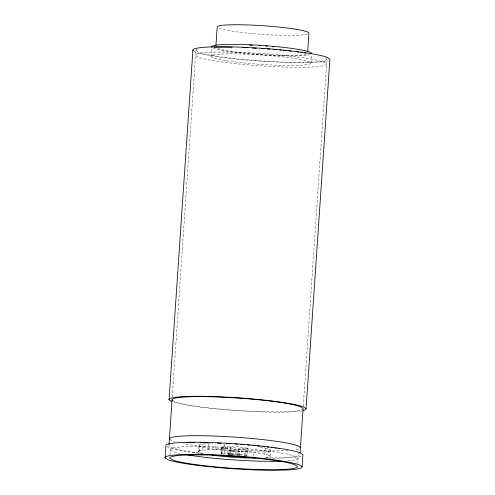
<?xml version="1.0" encoding="UTF-8"?>
<svg xmlns="http://www.w3.org/2000/svg" width="495" height="495" viewBox="0 0 495 495"><rect width="100%" height="100%" fill="white"/><g stroke="black" fill="none" stroke-linecap="round" stroke-linejoin="round"><path stroke-width="0.37" stroke-dasharray="2.48 1.86" d="M172.26 396.891L195.878 50.471A65.693 6.181 3.9 0 1 197.666 48.986M169.964 455.097L170.329 449.745A64.022 6.027 3.9 0 1 216.043 446.886L232.514 447.752A64.022 6.027 3.9 0 1 295.422 456.328L298.033 458.061L297.668 463.407M211.08 56.399L211.724 46.901M199.702 452.572L198.179 451.558L198.594 445.444L199.578 444.628L202.95 444.027L212.856 443.644M198.179 451.558L199.163 450.741L199.578 444.628M198.594 445.444L200.067 446.422L199.646 452.535A36.098 3.397 3.9 0 0 203.47 453.606M199.163 450.741L202.529 450.141L202.95 444.027M202.529 450.141L208.061 449.794L208.475 443.681M208.061 449.794L215.362 449.726L215.783 443.613M221.147 454.373L221.655 446.948L222.008 446.651L230.924 446.366A12.975 1.219 3.9 0 1 245.638 447.895L247.011 448.284L246.504 455.703A12.975 1.219 3.9 0 1 247.036 456.056L247.537 448.631M222.008 446.651L221.5 454.076L230.416 453.791A12.975 1.219 3.9 0 1 245.13 455.32L246.504 455.703M221.68 454.719L222.181 447.301L221.655 446.948M222.713 453.859L223.22 446.434M224.371 443.836L223.957 449.949L215.362 449.726M224.699 453.736L225.206 446.311M227.329 453.711L227.836 446.292M228.616 454.856L228.882 450.926L232.805 450.679A5.488 0.514 3.9 0 1 239.029 451.329L239.611 451.489L239.345 455.419L238.763 455.258A5.488 0.514 3.9 0 0 236.703 454.936M228.838 455.004L229.037 450.803M228.764 454.732L229.278 454.639L229.544 450.71M229.278 454.639L230.119 454.589L230.385 450.66M230.416 453.791L230.924 446.366M230.119 454.589L231.233 454.577L231.499 450.648M231.233 454.577L232.539 454.608L232.805 450.679M235.738 454.503L235.917 451.886A5.488 0.514 3.9 0 1 229.111 451.075L228.882 450.926M237 455.19L237.223 451.916A5.488 0.514 3.9 0 0 239.611 451.489M237.767 456.631L238.274 449.213A12.975 1.219 3.9 0 1 222.181 447.301M238.763 455.258L239.029 451.329M239.568 455.567L239.834 451.638M240.855 456.712L241.362 449.293A12.975 1.219 3.9 0 0 247.011 448.284M244.561 455.567L244.821 451.743A36.098 3.397 3.9 0 1 200.067 446.422M245.13 455.32L245.638 447.895M253.1 456.551L253.415 451.966A36.098 3.397 3.9 0 0 269.132 449.157L268.711 455.27A36.098 3.397 3.9 0 1 263.996 457.825M268.711 455.27L264.887 454.2L265.308 448.086A36.098 3.397 3.9 0 0 259.392 446.997M270.183 456.248L270.598 450.134M311.033 62.902L311.584 54.871M303.243 406.191L326.91 59.004L324.237 57.228M238.274 449.213L241.362 449.293M244.821 451.743L253.415 451.966M235.917 451.886L237.223 451.916M223.598 449.93L223.957 449.949A36.098 3.397 3.9 0 1 264.887 454.2M265.308 448.086L269.132 449.157M195.878 50.471L198.551 52.253A65.693 6.181 3.9 0 0 263.105 61.046L280.003 61.937A65.693 6.181 3.9 0 0 326.91 59.004M194.046 51.047L195.686 52.142A68.681 6.466 3.9 0 0 263.179 61.337L280.851 62.265A68.681 6.466 3.9 0 0 328.024 60.755M297.811 453.03L299.951 454.46A65.693 6.181 3.9 0 1 264.417 457.726M172.594 400.337L174.723 401.754A65.693 6.181 3.9 0 0 239.277 410.547L256.175 411.438A65.693 6.181 3.9 0 0 303.058 408.907M169.927 439.411L172.062 440.828A65.693 6.181 3.9 0 0 175.026 441.788M167.087 446.502L168.727 447.591A68.681 6.466 3.9 0 0 200.914 453.575M170.329 449.745L172.934 451.477A64.022 6.027 3.9 0 0 179.716 453.377M301.065 456.204A68.681 6.466 3.9 0 1 268.847 458.116M203.154 453.525A65.693 6.181 3.9 0 1 171.592 447.703L168.913 445.927A65.693 6.181 3.9 0 1 169.841 444.776M298.627 449.07A65.693 6.181 3.9 0 1 295.001 449.85M287.923 450.543A65.693 6.181 3.9 0 1 253.514 450.512L236.61 449.627A65.693 6.181 3.9 0 1 183.602 443.706M301.888 410.819A68.681 6.466 3.9 0 1 257.023 411.766L239.357 410.838A68.681 6.466 3.9 0 1 172.39 401.835M310.315 54.543A50.113 4.715 3.9 0 1 259.739 54.747A50.113 4.715 3.9 0 1 212.324 47.557M306.343 54.184A46.01 4.331 3.9 0 1 262.901 54.574A46.01 4.331 3.9 0 1 217.689 48.411M307.711 34.099A46.01 4.331 3.9 0 1 264.274 34.489A46.01 4.331 3.9 0 1 219.056 28.326M298.033 458.061A64.022 6.027 3.9 0 1 286.228 460.919M232.539 454.608A5.488 0.514 3.9 0 1 235.373 454.794M259.349 53.342L242.451 52.451A65.693 6.181 3.9 0 0 195.537 55.384L198.217 57.166A65.693 6.181 3.9 0 0 262.771 65.959L279.669 66.85A65.693 6.181 3.9 0 0 326.576 63.917L323.903 62.135A65.693 6.181 3.9 0 0 259.349 53.342M226.642 60.755A50.113 4.715 3.9 0 0 309.672 64.041A50.113 4.715 3.9 0 0 246.863 54.159A50.113 4.715 3.9 0 0 226.642 60.755"/><path stroke-width="0.74" d="M165.107 457.85L165.93 445.735A68.681 6.466 3.9 0 1 214.978 442.666L232.644 443.594A68.681 6.466 3.9 0 1 300.137 452.789L302.934 454.651L302.111 466.766A68.681 6.466 3.9 0 1 253.063 469.835L235.397 468.901A68.681 6.466 3.9 0 1 167.904 459.707L165.107 457.85A68.681 6.466 3.9 0 1 214.149 454.781L231.821 455.709A68.681 6.466 3.9 0 1 299.314 464.904L302.111 466.766M171.864 401.637L169.067 399.781L192.889 50.28A68.681 6.466 3.9 0 1 241.937 47.211L259.603 48.145A68.681 6.466 3.9 0 1 327.096 57.34L329.893 59.196L306.065 408.697A68.681 6.466 3.9 0 1 303.157 410.547M169.018 444.399L172.05 399.972A65.693 6.181 3.9 0 1 218.957 397.039L235.855 397.93A65.693 6.181 3.9 0 1 300.409 406.723L303.082 408.505L300.057 452.931M215.919 45.682L217.187 27.083A46.01 4.331 3.9 0 1 261.874 25.653A46.01 4.331 3.9 0 1 308.96 33.06L307.698 51.653M244.511 456.328L244.406 457.856L244.765 457.875M242.785 47.539L247.265 47.774M252.5 48.052L256.237 48.25M217.317 443.068L221.055 443.266M226.283 443.545L230.651 443.774M192.889 50.28L193.496 50.682M306.065 408.697L303.268 406.841A68.681 6.466 3.9 0 0 235.775 397.64L218.109 396.712A68.681 6.466 3.9 0 0 169.067 399.781M300.422 447.579L297.743 445.803A65.693 6.181 3.9 0 0 233.195 437.005L216.29 436.114A65.693 6.181 3.9 0 0 169.383 439.053M172.05 399.972L172.594 400.337M186.893 442.716A65.693 6.181 3.9 0 1 194.696 442.579M200.19 442.592A65.693 6.181 3.9 0 1 207.405 442.722M234.946 444.027A65.693 6.181 3.9 0 1 237.928 444.238M240.917 444.461A65.693 6.181 3.9 0 1 243.893 444.702M247.568 445.011A65.693 6.181 3.9 0 1 249.74 445.203M252.877 445.494A65.693 6.181 3.9 0 1 255.222 445.717M257.542 445.952A65.693 6.181 3.9 0 1 259.832 446.193M262.82 446.527A65.693 6.181 3.9 0 1 264.274 446.694M267.275 447.047A65.693 6.181 3.9 0 1 268.822 447.239M271.099 447.536A65.693 6.181 3.9 0 1 272.59 447.734M274.774 448.031A65.693 6.181 3.9 0 1 276.185 448.235M278.233 448.544A65.693 6.181 3.9 0 1 279.551 448.748M213.852 47.26A65.693 6.181 3.9 0 1 232.143 47.217M261.162 48.529A65.693 6.181 3.9 0 1 264.138 48.733M267.127 48.956A65.693 6.181 3.9 0 1 270.109 49.184M273.797 49.494A65.693 6.181 3.9 0 1 276.699 49.748M279.836 50.038A65.693 6.181 3.9 0 1 281.401 50.193M283.728 50.422A65.693 6.181 3.9 0 1 286.791 50.744M289.037 50.991A65.693 6.181 3.9 0 1 291.239 51.239M297.309 51.981A65.693 6.181 3.9 0 1 298.813 52.179M301.016 52.482A65.693 6.181 3.9 0 1 302.445 52.68M304.524 52.99A65.693 6.181 3.9 0 1 305.861 53.194M211.724 46.901A50.113 4.715 3.9 0 1 260.401 45.342A50.113 4.715 3.9 0 1 311.683 53.41M249.387 45.144A46.01 4.331 3.9 0 1 252.302 45.274M259.015 45.639A46.01 4.331 3.9 0 1 260.506 45.738M265.753 46.103A46.01 4.331 3.9 0 1 267.257 46.221M272.423 46.66A46.01 4.331 3.9 0 1 273.964 46.802M280.51 461.192A64.022 6.027 3.9 0 1 252.314 460.919L235.849 460.053A64.022 6.027 3.9 0 1 186.083 454.627M255.34 458.085A36.098 3.397 3.9 0 1 252.995 458.079L244.406 457.856A36.098 3.397 3.9 0 1 212.25 455.122M243.484 456.687A12.975 1.219 3.9 0 1 240.855 456.712L237.767 456.631A12.975 1.219 3.9 0 1 226.481 455.691M231.938 456.155L215.474 455.289A64.022 6.027 3.9 0 0 169.754 458.153L172.365 459.886A64.022 6.027 3.9 0 0 235.274 468.456L251.745 469.322A64.022 6.027 3.9 0 0 297.458 466.463L294.853 464.731A64.022 6.027 3.9 0 0 231.938 456.155"/></g></svg>
